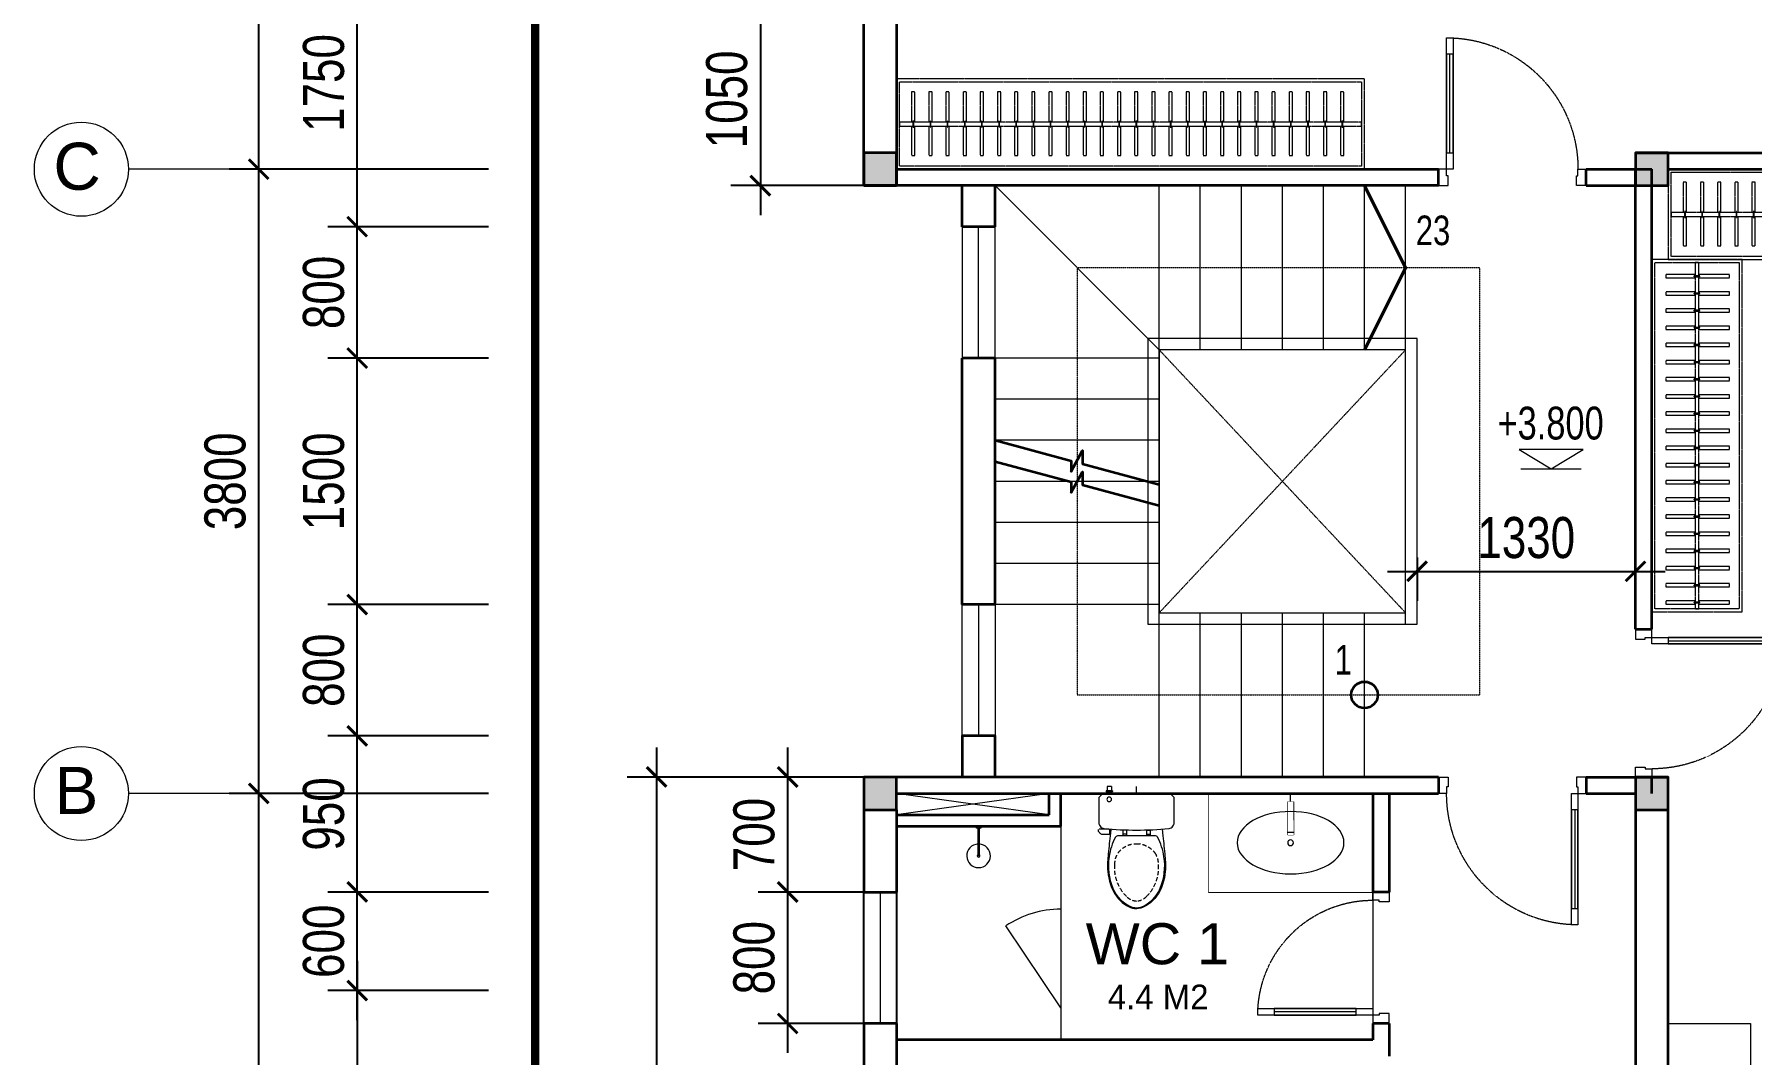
# Model space of a CAD drawing. Header units: millimetres. Extents: x 33748 to 451939, y -263262 to 62681.
# Drawn here: x 203472 to 213930, y -17035 to -10824 of the extents above; entities that cross this region are included whole.
import ezdxf
from ezdxf.enums import TextEntityAlignment as Align

# ---------------------------------------------------------------- set-up
doc = ezdxf.new("R2010")
doc.units = ezdxf.units.MM
doc.header["$PDMODE"] = 98
for name, pattern in [('CENTER', [50.8, 31.75, -6.35, 6.35, -6.35]), ('DASHED', [0.75, 0.5, -0.25]), ('HIDDEN', [0.375, 0.25, -0.125]), ('HIDDEN2', [0.1875, 0.125, -0.0625]), ('X-5M-G-MB PHONGNGU$0$HIDDEN2', [0.1875, 0.125, -0.0625]), ('xref-thap C (mb tang 32-2)$0$HIDDEN', [0.375, 0.25, -0.125]), ('Xref-VCMT-BT3 - tuong bao$0$HIDDEN', [0.375, 0.25, -0.125])]:
    doc.linetypes.add(name, pattern=pattern)
doc.layers.get('Defpoints').update_dxf_attribs({"color": 202, "lineweight": 13})
for name, color, linetype, lineweight in [('-CENTER', 143, 'CENTER', 13), ('-CONCRETE', 1, 'Continuous', 35), ('-DOOR', 137, 'Continuous', 9), ('-FURNITURE', 46, 'Continuous', 9), ('-HIDE', 3, 'HIDDEN', 13), ('-KH', 143, 'Continuous', 13), ('-LINE1', 7, 'Continuous', 18), ('-RANH GIOI KHU DAT', 12, 'CENTER', 18), ('-TEXT', 7, 'Continuous', 15), ('-WALL', 4, 'Continuous', 35), ('Bighome_khuat', 251, 'DASHED', 5)]:
    doc.layers.add(name, color=color, linetype=linetype, lineweight=lineweight)
for name, color, linetype in [('-HATCH CONCRETE', 54, 'Continuous'), ('12. NET DIM', 9, 'Continuous'), ('TEXT25', 2, 'Continuous')]:
    doc.layers.add(name, color=color, linetype=linetype)
doc.styles.add('1', font='arial.ttf')
doc.styles.add('AVANH', font='', dxfattribs={"width": 0.8})
doc.styles.get("Standard").update_dxf_attribs({"font": 'arial.ttf'})
doc.styles.add('T1', font='', dxfattribs={"height": 200})
doc.styles.get('AVANH').set_extended_font_data('.VnAvantH')
doc.styles.get('T1').set_extended_font_data('VNgeometric Light')
doc.dimstyles.new('C_100A3', dxfattribs={"dimscale": 100, "dimtxt": 2.5, "dimasz": 1.2, "dimexe": 1.8, "dimexo": 0, "dimgap": 0.75, "dimtad": 1, "dimdec": 0, "dimzin": 0, "dimdsep": 46, "dimtxsty": 'AVANH', "dimblk": 'ARCHTICK', "dimcen": 0, "dimdle": 1.8, "dimclrd": 256, "dimclre": 256, "dimclrt": 7, "dimadec": 0, "dimazin": 0, "dimtfac": 0.0001, "dimtdec": 0, "dimtix": 1, "dimtmove": 2, "dimatfit": 3, "dimldrblk": 'ARCHTICK', "dimfxl": 1.8, "dimtolj": 1, "dimtzin": 0, "dimarcsym": 0})

# ---------------------------------------------------------------- blocks, each defined once
blk = doc.blocks.new('*U53')
at = {"color": 251}
blk.add_line((-70, 100), (-70, 700), dxfattribs=at)
for points in [[(-50, 0), (-50, 800), (-90, 800), (-90, 0)], [(-50, 100), (-90, 100), (-90, 700), (-50, 700)], [(-900, -100), (-840, -100), (-840, -40), (-850, -40), (-850, 0), (-900, 0)], [(0, -100), (-60, -100), (-60, -40), (-50, -40), (-50, 0), (0, 0)]]:
    blk.add_lwpolyline(points, close=True)
at = {"layer": 'Bighome_khuat', "linetype": 'Xref-VCMT-BT3 - tuong bao$0$HIDDEN'}
blk.add_arc((-50, 0), 800, 90, 180, dxfattribs=at)
blk = doc.blocks.new('DANH COT')
at = {"layer": '-KH'}
blk.add_line((0, 0), (368, 0), dxfattribs=at)
blk.add_lwpolyline([(379, 118), (-11, 118), (184, 0)], close=True, dxfattribs=at)
blk.add_solid([(184, 0), (184, 118), (379, 118), (184, 0)], dxfattribs=at)
at = {"layer": '-TEXT', "style": '1', "width": 0.75}
blk.add_attdef('CAODO', (-142, 178), '', height=180, dxfattribs=at)
blk = doc.blocks.new('Sink_Cicle')
blk.add_lwpolyline([(17, -50), (-17, -50), (-18, -252), (17, -252)], close=True)
blk.add_circle((0, -300), 17.5)
at = {"layer": 'Defpoints'}
blk.add_line((0, -100), (0, 0), dxfattribs=at)
blk.add_wipeout([(17, -50), (-17, -50), (-18, -252), (17, -252)])
at = {"layer": '-FURNITURE', "linetype": 'Continuous'}
blk.add_ellipse((0, -300), major_axis=(-325, 0), ratio=0.584615, dxfattribs=at)
blk.add_line((-18, -237), (17, -237))
blk = doc.blocks.new('*U33')
at = {"ltscale": 300}
blk.add_lwpolyline([(0, 0), (1000, 0), (1000, -600), (0, -600)], close=True, dxfattribs=at)
blk.add_wipeout([(0, 0), (1000, 0), (1000, -600), (0, -600)], dxfattribs=at)
blk.add_blockref('Sink_Cicle', (500, 0), dxfattribs=at)
blk = doc.blocks.new('A$C18091ED7')
for p, q in [((0, -42), (0, 0)), ((146, -27), (179, -27)), ((146, -27), (146, -30)), ((146, -30), (166, -30)), ((153, -37), (146, -30)), ((152, 0), (152, -27)), ((152, 0), (179, 0)), ((153, -37), (166, -37)), ((153, -40), (153, -37)), ((153, -40), (178, -40)), ((153, -40), (178, -40)), ((153, -40), (153, -42)), ((185, -30), (166, -30)), ((178, -37), (166, -37)), ((185, -30), (178, -37)), ((178, -37), (178, -40)), ((178, -40), (178, -42)), ((179, 0), (179, -27)), ((179, -27), (185, -27)), ((185, -27), (185, -30)), ((-83, -267), (-83, -300)), ((-83, -278), (-83, -288)), ((-61, -290), (-83, -290)), ((-63, -265), (-81, -265)), ((-61, -267), (-61, -300)), ((61, -267), (61, -300)), ((61, -290), (83, -290)), ((63, -265), (81, -265)), ((83, -267), (83, -300)), ((83, -278), (83, -288)), ((165, -262), (165, -290)), ((168, -260), (228, -260)), ((168, -292), (207, -292)), ((231, -274), (231, -262))]:
    blk.add_line(p, q)
for points in [[(230, -219, -0.137407), (225, -235), (222, -241, -0.236081), (198, -255, -0.051961), (-198, -255, -0.236081), (-222, -241), (-225, -235, -0.137407), (-230, -219), (-230, -72, -0.198912), (-226, -63), (-209, -46, -0.198912), (-200, -42), (0, -42), (200, -42, -0.198912), (209, -46), (226, -63, -0.198912), (230, -72)], [(144, -619, -0.212405), (26, -734, -0.027685), (-1, -739, -0.022279), (-26, -734, -0.212405), (-144, -619, -0.142796), (-167, -428, -0.093005), (-128, -309, -0.256439), (-111, -300), (0, -300), (111, -300, -0.256439), (128, -309, -0.093005), (167, -428, -0.142796)]]:
    blk.add_lwpolyline(points, format="xyb", close=True)
at = {"linetype": 'xref-thap C (mb tang 32-2)$0$HIDDEN', "ltscale": 100}
blk.add_lwpolyline([(61, -669, -0.199031), (0, -699, -0.199031), (-61, -669, -0.218924), (-132, -478, -0.153791), (-112, -404, -0.236701), (0, -348, -0.236701), (112, -404, -0.153791), (132, -478, -0.218924)], format="xyb", close=True, dxfattribs=at)
blk.add_circle((166, -78), 13.9)
for centre, radius, start, end in [((-81, -267), 1.98, 90, 180), ((-63, -267), 1.98, 0, 90), ((63, -267), 1.98, 90, 180), ((81, -267), 1.98, 0, 90), ((168, -262), 2.47, 90, 180), ((168, -290), 2.47, 180, 270), ((207, -277), 15.5, 270, 306.4659), ((168, -225), 80.1, 306.4659, 320.3123), ((228, -274), 2.47, 320.3123, 0)]:
    blk.add_arc(centre, radius, start, end)
for points in [[(-156, -259), (-157, -267), (-164, -328), (-169, -385), (-184, -528), (-136, -679), (-50, -735), (-20, -741), (0, -744)], [(156, -259), (157, -267), (164, -328), (169, -385), (184, -528), (136, -679), (50, -735), (20, -741), (0, -744)]]:
    blk.add_open_spline(points, degree=3, knots=[130.613938, 130.613938, 130.613938, 130.613938, 152.852109, 311.129351, 417.703951, 561.383393, 697.692632, 710.812262, 710.812262, 710.812262, 710.812262])
blk = doc.blocks.new('shower')
for points in [[(180919, -32316), (180912, -32316), (180912, -32147), (180919, -32147)], [(180929, -32327), (180902, -32327), (180902, -32316), (180929, -32316)]]:
    blk.add_lwpolyline(points, close=True)
for radius, start, end in [(72, 272.7907, 267.2093), (8.35, 294.8355, 245.1645)]:
    blk.add_arc((180916, -32147), radius, start, end)
blk = doc.blocks.new('*U52')
at = {"color": 251}
blk.add_line((-70, 100), (-70, 600), dxfattribs=at)
for points in [[(-50, 0), (-50, 700), (-90, 700), (-90, 0)], [(-50, 100), (-90, 100), (-90, 600), (-50, 600)], [(-800, -100), (-740, -100), (-740, -40), (-750, -40), (-750, 0), (-800, 0)], [(0, -100), (-60, -100), (-60, -40), (-50, -40), (-50, 0), (0, 0)]]:
    blk.add_lwpolyline(points, close=True)
at = {"layer": 'Bighome_khuat', "linetype": 'Xref-VCMT-BT3 - tuong bao$0$HIDDEN'}
blk.add_arc((-50, 0), 700, 90, 180, dxfattribs=at)
blk = doc.blocks.new('*U95')
at = {"linetype": 'X-5M-G-MB PHONGNGU$0$HIDDEN2'}
for points in [[(0, 600), (0, 0), (2619, 0), (2619, 600)], [(2599, 580), (2599, 20), (20, 20), (20, 580)], [(2599, 287), (2599, 313), (20, 313), (20, 287)], [(114, 319), (109, 319), (109, 280), (114, 280)], [(228, 319), (223, 319), (223, 280), (228, 280)], [(342, 319), (337, 319), (337, 280), (342, 280)], [(456, 319), (451, 319), (451, 280), (456, 280)], [(570, 319), (565, 319), (565, 280), (570, 280)], [(684, 319), (679, 319), (679, 280), (684, 280)], [(798, 319), (793, 319), (793, 280), (798, 280)], [(912, 319), (907, 319), (907, 280), (912, 280)], [(1026, 319), (1021, 319), (1021, 280), (1026, 280)], [(1140, 319), (1135, 319), (1135, 280), (1140, 280)], [(1254, 319), (1249, 319), (1249, 280), (1254, 280)], [(1368, 319), (1363, 319), (1363, 280), (1368, 280)], [(1482, 319), (1477, 319), (1477, 280), (1482, 280)], [(1596, 319), (1591, 319), (1591, 280), (1596, 280)], [(1710, 319), (1705, 319), (1705, 280), (1710, 280)], [(1824, 319), (1819, 319), (1819, 280), (1824, 280)], [(1938, 319), (1933, 319), (1933, 280), (1938, 280)], [(2052, 319), (2047, 319), (2047, 280), (2052, 280)], [(2166, 319), (2161, 319), (2161, 280), (2166, 280)], [(2280, 319), (2275, 319), (2275, 280), (2280, 280)], [(2394, 319), (2389, 319), (2389, 280), (2394, 280)], [(2508, 319), (2503, 319), (2503, 280), (2508, 280)]]:
    blk.add_lwpolyline(points, close=True, dxfattribs=at)
for points in [[(122, 313), (122, 515), (100, 515), (100, 313)], [(236, 313), (236, 515), (214, 515), (214, 313)], [(350, 313), (350, 515), (328, 515), (328, 313)], [(464, 313), (464, 515), (442, 515), (442, 313)], [(578, 313), (578, 515), (556, 515), (556, 313)], [(692, 313), (692, 515), (670, 515), (670, 313)], [(806, 313), (806, 515), (784, 515), (784, 313)], [(920, 313), (920, 515), (898, 515), (898, 313)], [(1034, 313), (1034, 515), (1012, 515), (1012, 313)], [(1148, 313), (1148, 515), (1126, 515), (1126, 313)], [(1262, 313), (1262, 515), (1240, 515), (1240, 313)], [(1376, 313), (1376, 515), (1354, 515), (1354, 313)], [(1490, 313), (1490, 515), (1468, 515), (1468, 313)], [(1604, 313), (1604, 515), (1582, 515), (1582, 313)], [(1718, 313), (1718, 515), (1696, 515), (1696, 313)], [(1832, 313), (1832, 515), (1810, 515), (1810, 313)], [(1946, 313), (1946, 515), (1924, 515), (1924, 313)], [(2060, 313), (2060, 515), (2038, 515), (2038, 313)], [(2174, 313), (2174, 515), (2152, 515), (2152, 313)], [(2288, 313), (2288, 515), (2266, 515), (2266, 313)], [(2402, 313), (2402, 515), (2380, 515), (2380, 313)], [(2516, 313), (2516, 515), (2494, 515), (2494, 313)], [(100, 287), (100, 92), (122, 92), (122, 287)], [(214, 287), (214, 92), (236, 92), (236, 287)], [(328, 287), (328, 92), (350, 92), (350, 287)], [(442, 287), (442, 92), (464, 92), (464, 287)], [(556, 287), (556, 92), (578, 92), (578, 287)], [(670, 287), (670, 92), (692, 92), (692, 287)], [(784, 287), (784, 92), (806, 92), (806, 287)], [(898, 287), (898, 92), (920, 92), (920, 287)], [(1012, 287), (1012, 92), (1034, 92), (1034, 287)], [(1126, 287), (1126, 92), (1148, 92), (1148, 287)], [(1240, 287), (1240, 92), (1262, 92), (1262, 287)], [(1354, 287), (1354, 92), (1376, 92), (1376, 287)], [(1468, 287), (1468, 92), (1490, 92), (1490, 287)], [(1582, 287), (1582, 92), (1604, 92), (1604, 287)], [(1696, 287), (1696, 92), (1718, 92), (1718, 287)], [(1810, 287), (1810, 92), (1832, 92), (1832, 287)], [(1924, 287), (1924, 92), (1946, 92), (1946, 287)], [(2038, 287), (2038, 92), (2060, 92), (2060, 287)], [(2152, 287), (2152, 92), (2174, 92), (2174, 287)], [(2266, 287), (2266, 92), (2288, 92), (2288, 287)], [(2380, 287), (2380, 92), (2402, 92), (2402, 287)], [(2494, 287), (2494, 92), (2516, 92), (2516, 287)]]:
    blk.add_lwpolyline(points, dxfattribs=at)
blk = doc.blocks.new('*U96')
at = {"linetype": 'X-5M-G-MB PHONGNGU$0$HIDDEN2'}
for points in [[(0, 600), (0, 0), (2339, 0), (2339, 600)], [(2319, 580), (2319, 20), (20, 20), (20, 580)], [(2319, 287), (2319, 313), (20, 313), (20, 287)], [(114, 319), (109, 319), (109, 280), (114, 280)], [(228, 319), (223, 319), (223, 280), (228, 280)], [(342, 319), (337, 319), (337, 280), (342, 280)], [(456, 319), (451, 319), (451, 280), (456, 280)], [(570, 319), (565, 319), (565, 280), (570, 280)], [(684, 319), (679, 319), (679, 280), (684, 280)], [(798, 319), (793, 319), (793, 280), (798, 280)], [(912, 319), (907, 319), (907, 280), (912, 280)], [(1026, 319), (1021, 319), (1021, 280), (1026, 280)], [(1140, 319), (1135, 319), (1135, 280), (1140, 280)], [(1254, 319), (1249, 319), (1249, 280), (1254, 280)], [(1368, 319), (1363, 319), (1363, 280), (1368, 280)], [(1482, 319), (1477, 319), (1477, 280), (1482, 280)], [(1596, 319), (1591, 319), (1591, 280), (1596, 280)], [(1710, 319), (1705, 319), (1705, 280), (1710, 280)], [(1824, 319), (1819, 319), (1819, 280), (1824, 280)], [(1938, 319), (1933, 319), (1933, 280), (1938, 280)], [(2052, 319), (2047, 319), (2047, 280), (2052, 280)], [(2166, 319), (2161, 319), (2161, 280), (2166, 280)], [(2280, 319), (2275, 319), (2275, 280), (2280, 280)]]:
    blk.add_lwpolyline(points, close=True, dxfattribs=at)
for points in [[(122, 313), (122, 515), (100, 515), (100, 313)], [(236, 313), (236, 515), (214, 515), (214, 313)], [(350, 313), (350, 515), (328, 515), (328, 313)], [(464, 313), (464, 515), (442, 515), (442, 313)], [(578, 313), (578, 515), (556, 515), (556, 313)], [(692, 313), (692, 515), (670, 515), (670, 313)], [(806, 313), (806, 515), (784, 515), (784, 313)], [(920, 313), (920, 515), (898, 515), (898, 313)], [(1034, 313), (1034, 515), (1012, 515), (1012, 313)], [(1148, 313), (1148, 515), (1126, 515), (1126, 313)], [(1262, 313), (1262, 515), (1240, 515), (1240, 313)], [(1376, 313), (1376, 515), (1354, 515), (1354, 313)], [(1490, 313), (1490, 515), (1468, 515), (1468, 313)], [(1604, 313), (1604, 515), (1582, 515), (1582, 313)], [(1718, 313), (1718, 515), (1696, 515), (1696, 313)], [(1832, 313), (1832, 515), (1810, 515), (1810, 313)], [(1946, 313), (1946, 515), (1924, 515), (1924, 313)], [(2060, 313), (2060, 515), (2038, 515), (2038, 313)], [(2174, 313), (2174, 515), (2152, 515), (2152, 313)], [(2288, 313), (2288, 515), (2266, 515), (2266, 313)], [(100, 287), (100, 92), (122, 92), (122, 287)], [(214, 287), (214, 92), (236, 92), (236, 287)], [(328, 287), (328, 92), (350, 92), (350, 287)], [(442, 287), (442, 92), (464, 92), (464, 287)], [(556, 287), (556, 92), (578, 92), (578, 287)], [(670, 287), (670, 92), (692, 92), (692, 287)], [(784, 287), (784, 92), (806, 92), (806, 287)], [(898, 287), (898, 92), (920, 92), (920, 287)], [(1012, 287), (1012, 92), (1034, 92), (1034, 287)], [(1126, 287), (1126, 92), (1148, 92), (1148, 287)], [(1240, 287), (1240, 92), (1262, 92), (1262, 287)], [(1354, 287), (1354, 92), (1376, 92), (1376, 287)], [(1468, 287), (1468, 92), (1490, 92), (1490, 287)], [(1582, 287), (1582, 92), (1604, 92), (1604, 287)], [(1696, 287), (1696, 92), (1718, 92), (1718, 287)], [(1810, 287), (1810, 92), (1832, 92), (1832, 287)], [(1924, 287), (1924, 92), (1946, 92), (1946, 287)], [(2038, 287), (2038, 92), (2060, 92), (2060, 287)], [(2152, 287), (2152, 92), (2174, 92), (2174, 287)], [(2266, 287), (2266, 92), (2288, 92), (2288, 287)]]:
    blk.add_lwpolyline(points, dxfattribs=at)
blk = doc.blocks.new('_ARCHTICK')
at = {"const_width": 0.15}
blk.add_lwpolyline([(-0.5, -0.5), (0.5, 0.5)], dxfattribs=at)
blk = doc.blocks.new('*D98')
at = {"layer": '12. NET DIM', "lineweight": -2, "transparency": 16777216}
for p, q in [((211892, -14008), (211892, -14273)), ((213222, -14008), (213222, -14273)), ((211712, -14093), (213402, -14093))]:
    blk.add_line(p, q, dxfattribs=at)
at = {"layer": 'Defpoints', "color": 0, "transparency": 16777216}
for p in [(211892, -14008), (213222, -14008), (213222, -14093)]:
    blk.add_point(p, dxfattribs=at)
at = {"layer": '12. NET DIM', "lineweight": -2, "transparency": 16777216, "xscale": 120, "yscale": 120, "zscale": 120, "rotation": 180}
blk.add_blockref('_ARCHTICK', (211892, -14093), dxfattribs=at)
at = {"layer": '12. NET DIM', "lineweight": -2, "transparency": 16777216, "xscale": 120, "yscale": 120, "zscale": 120}
blk.add_blockref('_ARCHTICK', (213222, -14093), dxfattribs=at)
at = {"layer": '12. NET DIM', "color": 7, "transparency": 16777216, "insert": (212557, -13889), "char_height": 250, "attachment_point": 5, "style": 'AVANH'}
blk.add_mtext('\\A1;1330', dxfattribs=at)
blk = doc.blocks.new('A$C5C575821')
at = {"layer": '-CONCRETE'}
h = blk.add_hatch(color=256, dxfattribs=at)
h.dxf.hatch_style = 1
h.paths.add_polyline_path([(0, 200), (0, 0), (200, 0), (200, 200)])
blk.add_lwpolyline([(0, 0), (200, 0), (200, 200), (0, 200)], close=True, dxfattribs=at)
blk = doc.blocks.new('*D126')
at = {"layer": '12. NET DIM', "lineweight": -2, "transparency": 16777216}
for p, q in [((204838, -21425), (204838, -15265)), ((206238, -15445), (204658, -15445)), ((206238, -21245), (204658, -21245))]:
    blk.add_line(p, q, dxfattribs=at)
at = {"layer": 'Defpoints', "color": 0, "transparency": 16777216}
for p in [(204838, -15445), (206238, -15445), (206238, -21245)]:
    blk.add_point(p, dxfattribs=at)
at = {"layer": '12. NET DIM', "lineweight": -2, "transparency": 16777216, "xscale": 120, "yscale": 120, "zscale": 120}
for p, rotation in [((204838, -15445), 90), ((204838, -21245), 270)]:
    blk.add_blockref('_ARCHTICK', p, dxfattribs=dict(at, rotation=rotation))
at = {"layer": '12. NET DIM', "color": 7, "transparency": 16777216, "insert": (204634, -18345), "char_height": 250, "attachment_point": 5, "rotation": 90, "style": 'AVANH'}
blk.add_mtext('\\A1;5800', dxfattribs=at)
blk = doc.blocks.new('*D127')
at = {"layer": '12. NET DIM', "lineweight": -2, "transparency": 16777216}
for p, q in [((204838, -15625), (204838, -11465)), ((206238, -11645), (204658, -11645)), ((206238, -15445), (204658, -15445))]:
    blk.add_line(p, q, dxfattribs=at)
at = {"layer": 'Defpoints', "color": 0, "transparency": 16777216}
for p in [(204838, -11645), (206238, -11645), (206238, -15445)]:
    blk.add_point(p, dxfattribs=at)
at = {"layer": '12. NET DIM', "lineweight": -2, "transparency": 16777216, "xscale": 120, "yscale": 120, "zscale": 120}
for p, rotation in [((204838, -11645), 90), ((204838, -15445), 270)]:
    blk.add_blockref('_ARCHTICK', p, dxfattribs=dict(at, rotation=rotation))
at = {"layer": '12. NET DIM', "color": 7, "transparency": 16777216, "insert": (204634, -13545), "char_height": 250, "attachment_point": 5, "rotation": 90, "style": 'AVANH'}
blk.add_mtext('\\A1;3800', dxfattribs=at)
blk = doc.blocks.new('*D128')
at = {"layer": '12. NET DIM', "lineweight": -2, "transparency": 16777216}
for p, q in [((204838, -11825), (204838, -7765)), ((206238, -7945), (204658, -7945)), ((206238, -11645), (204658, -11645))]:
    blk.add_line(p, q, dxfattribs=at)
at = {"layer": 'Defpoints', "color": 0, "transparency": 16777216}
for p in [(204838, -7945), (206238, -7945), (206238, -11645)]:
    blk.add_point(p, dxfattribs=at)
at = {"layer": '12. NET DIM', "lineweight": -2, "transparency": 16777216, "xscale": 120, "yscale": 120, "zscale": 120}
for p, rotation in [((204838, -7945), 90), ((204838, -11645), 270)]:
    blk.add_blockref('_ARCHTICK', p, dxfattribs=dict(at, rotation=rotation))
at = {"layer": '12. NET DIM', "color": 7, "transparency": 16777216, "insert": (204634, -9795), "char_height": 250, "attachment_point": 5, "rotation": 90, "style": 'AVANH'}
blk.add_mtext('\\A1;3700', dxfattribs=at)
blk = doc.blocks.new('*D215')
at = {"layer": '12. NET DIM', "lineweight": -2, "transparency": 16777216}
for p, q in [((205438, -16825), (205438, -15865)), ((206238, -16045), (205258, -16045)), ((206238, -16645), (205258, -16645))]:
    blk.add_line(p, q, dxfattribs=at)
at = {"layer": 'Defpoints', "color": 0, "transparency": 16777216}
for p in [(205438, -16045), (206238, -16045), (206238, -16645)]:
    blk.add_point(p, dxfattribs=at)
at = {"layer": '12. NET DIM', "lineweight": -2, "transparency": 16777216, "xscale": 120, "yscale": 120, "zscale": 120}
for p, rotation in [((205438, -16045), 90), ((205438, -16645), 270)]:
    blk.add_blockref('_ARCHTICK', p, dxfattribs=dict(at, rotation=rotation))
at = {"layer": '12. NET DIM', "color": 7, "transparency": 16777216, "insert": (205234, -16345), "char_height": 250, "attachment_point": 5, "rotation": 90, "style": 'AVANH'}
blk.add_mtext('\\A1;600', dxfattribs=at)
blk = doc.blocks.new('*D216')
at = {"layer": '12. NET DIM', "lineweight": -2, "transparency": 16777216}
for p, q in [((205438, -15275), (205438, -14115)), ((206238, -14295), (205258, -14295)), ((206238, -15095), (205258, -15095))]:
    blk.add_line(p, q, dxfattribs=at)
at = {"layer": 'Defpoints', "color": 0, "transparency": 16777216}
for p in [(205438, -14295), (206238, -14295), (206238, -15095)]:
    blk.add_point(p, dxfattribs=at)
at = {"layer": '12. NET DIM', "lineweight": -2, "transparency": 16777216, "xscale": 120, "yscale": 120, "zscale": 120}
for p, rotation in [((205438, -14295), 90), ((205438, -15095), 270)]:
    blk.add_blockref('_ARCHTICK', p, dxfattribs=dict(at, rotation=rotation))
at = {"layer": '12. NET DIM', "color": 7, "transparency": 16777216, "insert": (205234, -14695), "char_height": 250, "attachment_point": 5, "rotation": 90, "style": 'AVANH'}
blk.add_mtext('\\A1;800', dxfattribs=at)
blk = doc.blocks.new('*D217')
at = {"layer": '12. NET DIM', "lineweight": -2, "transparency": 16777216}
for p, q in [((205438, -14475), (205438, -12615)), ((206238, -12795), (205258, -12795)), ((206238, -14295), (205258, -14295))]:
    blk.add_line(p, q, dxfattribs=at)
at = {"layer": 'Defpoints', "color": 0, "transparency": 16777216}
for p in [(205438, -12795), (206238, -12795), (206238, -14295)]:
    blk.add_point(p, dxfattribs=at)
at = {"layer": '12. NET DIM', "lineweight": -2, "transparency": 16777216, "xscale": 120, "yscale": 120, "zscale": 120}
for p, rotation in [((205438, -12795), 90), ((205438, -14295), 270)]:
    blk.add_blockref('_ARCHTICK', p, dxfattribs=dict(at, rotation=rotation))
at = {"layer": '12. NET DIM', "color": 7, "transparency": 16777216, "insert": (205234, -13545), "char_height": 250, "attachment_point": 5, "rotation": 90, "style": 'AVANH'}
blk.add_mtext('\\A1;1500', dxfattribs=at)
blk = doc.blocks.new('*D218')
at = {"layer": '12. NET DIM', "lineweight": -2, "transparency": 16777216}
for p, q in [((205438, -12975), (205438, -11815)), ((206238, -11995), (205258, -11995)), ((206238, -12795), (205258, -12795))]:
    blk.add_line(p, q, dxfattribs=at)
at = {"layer": 'Defpoints', "color": 0, "transparency": 16777216}
for p in [(205438, -11995), (206238, -11995), (206238, -12795)]:
    blk.add_point(p, dxfattribs=at)
at = {"layer": '12. NET DIM', "lineweight": -2, "transparency": 16777216, "xscale": 120, "yscale": 120, "zscale": 120}
for p, rotation in [((205438, -11995), 90), ((205438, -12795), 270)]:
    blk.add_blockref('_ARCHTICK', p, dxfattribs=dict(at, rotation=rotation))
at = {"layer": '12. NET DIM', "color": 7, "transparency": 16777216, "insert": (205234, -12395), "char_height": 250, "attachment_point": 5, "rotation": 90, "style": 'AVANH'}
blk.add_mtext('\\A1;800', dxfattribs=at)
blk = doc.blocks.new('*D219')
at = {"layer": '12. NET DIM', "lineweight": -2, "transparency": 16777216}
for p, q in [((205438, -12175), (205438, -10065)), ((206238, -10245), (205258, -10245)), ((206238, -11995), (205258, -11995))]:
    blk.add_line(p, q, dxfattribs=at)
at = {"layer": 'Defpoints', "color": 0, "transparency": 16777216}
for p in [(205438, -10245), (206238, -10245), (206238, -11995)]:
    blk.add_point(p, dxfattribs=at)
at = {"layer": '12. NET DIM', "lineweight": -2, "transparency": 16777216, "xscale": 120, "yscale": 120, "zscale": 120}
for p, rotation in [((205438, -10245), 90), ((205438, -11995), 270)]:
    blk.add_blockref('_ARCHTICK', p, dxfattribs=dict(at, rotation=rotation))
at = {"layer": '12. NET DIM', "color": 7, "transparency": 16777216, "insert": (205234, -11120), "char_height": 250, "attachment_point": 5, "rotation": 90, "style": 'AVANH'}
blk.add_mtext('\\A1;1750', dxfattribs=at)
blk = doc.blocks.new('*D220')
at = {"layer": '12. NET DIM', "lineweight": -2, "transparency": 16777216}
for p, q in [((205438, -16225), (205438, -14915)), ((206238, -15095), (205258, -15095)), ((206238, -16045), (205258, -16045))]:
    blk.add_line(p, q, dxfattribs=at)
at = {"layer": 'Defpoints', "color": 0, "transparency": 16777216}
for p in [(205438, -15095), (206238, -15095), (206238, -16045)]:
    blk.add_point(p, dxfattribs=at)
at = {"layer": '12. NET DIM', "lineweight": -2, "transparency": 16777216, "xscale": 120, "yscale": 120, "zscale": 120}
for p, rotation in [((205438, -15095), 90), ((205438, -16045), 270)]:
    blk.add_blockref('_ARCHTICK', p, dxfattribs=dict(at, rotation=rotation))
at = {"layer": '12. NET DIM', "color": 7, "transparency": 16777216, "insert": (205234, -15570), "char_height": 250, "attachment_point": 5, "rotation": 90, "style": 'AVANH'}
blk.add_mtext('\\A1;950', dxfattribs=at)
blk = doc.blocks.new('*D475')
at = {"layer": '12. NET DIM', "lineweight": -2, "transparency": 16777216}
for p, q in [((205438, -16465), (205438, -21525)), ((206238, -16645), (205258, -16645)), ((206238, -21345), (205258, -21345))]:
    blk.add_line(p, q, dxfattribs=at)
at = {"layer": 'Defpoints', "color": 0, "transparency": 16777216}
for p in [(206238, -16645), (205438, -21345), (206238, -21345)]:
    blk.add_point(p, dxfattribs=at)
at = {"layer": '12. NET DIM', "lineweight": -2, "transparency": 16777216, "xscale": 120, "yscale": 120, "zscale": 120}
for p, rotation in [((205438, -16645), 90), ((205438, -21345), 270)]:
    blk.add_blockref('_ARCHTICK', p, dxfattribs=dict(at, rotation=rotation))
at = {"layer": '12. NET DIM', "color": 7, "transparency": 16777216, "insert": (205234, -18995), "char_height": 250, "attachment_point": 5, "rotation": 90, "style": 'AVANH'}
blk.add_mtext('\\A1;4700', dxfattribs=at)
blk = doc.blocks.new('*U254')
at = {"linetype": 'X-5M-G-MB PHONGNGU$0$HIDDEN2'}
for points in [[(0, 600), (0, 0), (3109, 0), (3109, 600)], [(3089, 580), (3089, 20), (20, 20), (20, 580)], [(3089, 287), (3089, 313), (20, 313), (20, 287)], [(114, 319), (109, 319), (109, 280), (114, 280)], [(228, 319), (223, 319), (223, 280), (228, 280)], [(342, 319), (337, 319), (337, 280), (342, 280)], [(456, 319), (451, 319), (451, 280), (456, 280)], [(570, 319), (565, 319), (565, 280), (570, 280)], [(684, 319), (679, 319), (679, 280), (684, 280)], [(798, 319), (793, 319), (793, 280), (798, 280)], [(912, 319), (907, 319), (907, 280), (912, 280)], [(1026, 319), (1021, 319), (1021, 280), (1026, 280)], [(1140, 319), (1135, 319), (1135, 280), (1140, 280)], [(1254, 319), (1249, 319), (1249, 280), (1254, 280)], [(1368, 319), (1363, 319), (1363, 280), (1368, 280)], [(1482, 319), (1477, 319), (1477, 280), (1482, 280)], [(1596, 319), (1591, 319), (1591, 280), (1596, 280)], [(1710, 319), (1705, 319), (1705, 280), (1710, 280)], [(1824, 319), (1819, 319), (1819, 280), (1824, 280)], [(1938, 319), (1933, 319), (1933, 280), (1938, 280)], [(2052, 319), (2047, 319), (2047, 280), (2052, 280)], [(2166, 319), (2161, 319), (2161, 280), (2166, 280)], [(2280, 319), (2275, 319), (2275, 280), (2280, 280)], [(2394, 319), (2389, 319), (2389, 280), (2394, 280)], [(2508, 319), (2503, 319), (2503, 280), (2508, 280)], [(2622, 319), (2617, 319), (2617, 280), (2622, 280)], [(2736, 319), (2731, 319), (2731, 280), (2736, 280)], [(2850, 319), (2845, 319), (2845, 280), (2850, 280)], [(2964, 319), (2959, 319), (2959, 280), (2964, 280)]]:
    blk.add_lwpolyline(points, close=True, dxfattribs=at)
for points in [[(122, 313), (122, 515), (100, 515), (100, 313)], [(236, 313), (236, 515), (214, 515), (214, 313)], [(350, 313), (350, 515), (328, 515), (328, 313)], [(464, 313), (464, 515), (442, 515), (442, 313)], [(578, 313), (578, 515), (556, 515), (556, 313)], [(692, 313), (692, 515), (670, 515), (670, 313)], [(806, 313), (806, 515), (784, 515), (784, 313)], [(920, 313), (920, 515), (898, 515), (898, 313)], [(1034, 313), (1034, 515), (1012, 515), (1012, 313)], [(1148, 313), (1148, 515), (1126, 515), (1126, 313)], [(1262, 313), (1262, 515), (1240, 515), (1240, 313)], [(1376, 313), (1376, 515), (1354, 515), (1354, 313)], [(1490, 313), (1490, 515), (1468, 515), (1468, 313)], [(1604, 313), (1604, 515), (1582, 515), (1582, 313)], [(1718, 313), (1718, 515), (1696, 515), (1696, 313)], [(1832, 313), (1832, 515), (1810, 515), (1810, 313)], [(1946, 313), (1946, 515), (1924, 515), (1924, 313)], [(2060, 313), (2060, 515), (2038, 515), (2038, 313)], [(2174, 313), (2174, 515), (2152, 515), (2152, 313)], [(2288, 313), (2288, 515), (2266, 515), (2266, 313)], [(2402, 313), (2402, 515), (2380, 515), (2380, 313)], [(2516, 313), (2516, 515), (2494, 515), (2494, 313)], [(2630, 313), (2630, 515), (2608, 515), (2608, 313)], [(2744, 313), (2744, 515), (2722, 515), (2722, 313)], [(2858, 313), (2858, 515), (2836, 515), (2836, 313)], [(2972, 313), (2972, 515), (2950, 515), (2950, 313)], [(100, 287), (100, 92), (122, 92), (122, 287)], [(214, 287), (214, 92), (236, 92), (236, 287)], [(328, 287), (328, 92), (350, 92), (350, 287)], [(442, 287), (442, 92), (464, 92), (464, 287)], [(556, 287), (556, 92), (578, 92), (578, 287)], [(670, 287), (670, 92), (692, 92), (692, 287)], [(784, 287), (784, 92), (806, 92), (806, 287)], [(898, 287), (898, 92), (920, 92), (920, 287)], [(1012, 287), (1012, 92), (1034, 92), (1034, 287)], [(1126, 287), (1126, 92), (1148, 92), (1148, 287)], [(1240, 287), (1240, 92), (1262, 92), (1262, 287)], [(1354, 287), (1354, 92), (1376, 92), (1376, 287)], [(1468, 287), (1468, 92), (1490, 92), (1490, 287)], [(1582, 287), (1582, 92), (1604, 92), (1604, 287)], [(1696, 287), (1696, 92), (1718, 92), (1718, 287)], [(1810, 287), (1810, 92), (1832, 92), (1832, 287)], [(1924, 287), (1924, 92), (1946, 92), (1946, 287)], [(2038, 287), (2038, 92), (2060, 92), (2060, 287)], [(2152, 287), (2152, 92), (2174, 92), (2174, 287)], [(2266, 287), (2266, 92), (2288, 92), (2288, 287)], [(2380, 287), (2380, 92), (2402, 92), (2402, 287)], [(2494, 287), (2494, 92), (2516, 92), (2516, 287)], [(2608, 287), (2608, 92), (2630, 92), (2630, 287)], [(2722, 287), (2722, 92), (2744, 92), (2744, 287)], [(2836, 287), (2836, 92), (2858, 92), (2858, 287)], [(2950, 287), (2950, 92), (2972, 92), (2972, 287)]]:
    blk.add_lwpolyline(points, dxfattribs=at)
blk = doc.blocks.new('*D840')
at = {"layer": '-HATCH CONCRETE', "lineweight": -2, "transparency": 16777216}
for p, q in [((207893, -10515), (207893, -11925)), ((208522, -10695), (207713, -10695)), ((208522, -11745), (207713, -11745))]:
    blk.add_line(p, q, dxfattribs=at)
at = {"layer": 'Defpoints', "color": 0, "transparency": 16777216}
for p in [(208522, -10695), (207893, -11745), (208522, -11745)]:
    blk.add_point(p, dxfattribs=at)
at = {"layer": '-HATCH CONCRETE', "lineweight": -2, "transparency": 16777216, "xscale": 120, "yscale": 120, "zscale": 120}
for p, rotation in [((207893, -10695), 90), ((207893, -11745), 270)]:
    blk.add_blockref('_ARCHTICK', p, dxfattribs=dict(at, rotation=rotation))
at = {"layer": '-HATCH CONCRETE', "color": 7, "transparency": 16777216, "insert": (207689, -11220), "char_height": 250, "attachment_point": 5, "rotation": 90, "style": 'AVANH'}
blk.add_mtext('\\A1;1050', dxfattribs=at)
blk = doc.blocks.new('ARCHTICK')
at = {"color": 0, "linetype": 'ByBlock', "const_width": 0.15}
blk.add_lwpolyline([(-0.5, -0.5), (0.5, 0.5)], dxfattribs=at)
blk = doc.blocks.new('*D846')
at = {"layer": '-HATCH CONCRETE', "lineweight": -2, "transparency": 16777216}
for p, q in [((208059, -15865), (208059, -17025)), ((208522, -16045), (207879, -16045)), ((208522, -16845), (207879, -16845))]:
    blk.add_line(p, q, dxfattribs=at)
at = {"layer": 'Defpoints', "color": 0, "transparency": 16777216}
for p in [(208522, -16045), (208059, -16845), (208522, -16845)]:
    blk.add_point(p, dxfattribs=at)
at = {"layer": '-HATCH CONCRETE', "lineweight": -2, "transparency": 16777216, "xscale": 120, "yscale": 120, "zscale": 120}
for p, rotation in [((208059, -16045), 90), ((208059, -16845), 270)]:
    blk.add_blockref('_ARCHTICK', p, dxfattribs=dict(at, rotation=rotation))
at = {"layer": '-HATCH CONCRETE', "color": 7, "transparency": 16777216, "insert": (207855, -16445), "char_height": 250, "attachment_point": 5, "rotation": 90, "style": 'AVANH'}
blk.add_mtext('\\A1;800', dxfattribs=at)
blk = doc.blocks.new('*D847')
at = {"layer": '-HATCH CONCRETE', "lineweight": -2, "transparency": 16777216}
for p, q in [((208059, -15165), (208059, -16225)), ((208522, -15345), (207879, -15345)), ((208522, -16045), (207879, -16045))]:
    blk.add_line(p, q, dxfattribs=at)
at = {"layer": 'Defpoints', "color": 0, "transparency": 16777216}
for p in [(208522, -15345), (208059, -16045), (208522, -16045)]:
    blk.add_point(p, dxfattribs=at)
at = {"layer": '-HATCH CONCRETE', "lineweight": -2, "transparency": 16777216, "xscale": 120, "yscale": 120, "zscale": 120}
for p, rotation in [((208059, -15345), 90), ((208059, -16045), 270)]:
    blk.add_blockref('_ARCHTICK', p, dxfattribs=dict(at, rotation=rotation))
at = {"layer": '-HATCH CONCRETE', "color": 7, "transparency": 16777216, "insert": (207855, -15695), "char_height": 250, "attachment_point": 5, "rotation": 90, "style": 'AVANH'}
blk.add_mtext('\\A1;700', dxfattribs=at)
blk = doc.blocks.new('*D848')
at = {"layer": '-HATCH CONCRETE', "lineweight": -2, "transparency": 16777216}
for p, q in [((207261, -15165), (207261, -21525)), ((208522, -15345), (207081, -15345)), ((208522, -21345), (207081, -21345))]:
    blk.add_line(p, q, dxfattribs=at)
at = {"layer": 'Defpoints', "color": 0, "transparency": 16777216}
for p in [(208522, -15345), (207261, -21345), (208522, -21345)]:
    blk.add_point(p, dxfattribs=at)
at = {"layer": '-HATCH CONCRETE', "lineweight": -2, "transparency": 16777216, "xscale": 120, "yscale": 120, "zscale": 120}
for p, rotation in [((207261, -15345), 90), ((207261, -21345), 270)]:
    blk.add_blockref('_ARCHTICK', p, dxfattribs=dict(at, rotation=rotation))
at = {"layer": '-HATCH CONCRETE', "color": 7, "transparency": 16777216, "insert": (207057, -18345), "char_height": 250, "attachment_point": 5, "rotation": 90, "style": 'AVANH'}
blk.add_mtext('\\A1;6000', dxfattribs=at)

msp = doc.modelspace()

# ---------------------------------------------------------------- linework, layer by layer
at = {"layer": '-CENTER', "ltscale": 0.1}
for p, q in [((205840, -11645.1), (204044.2, -11645.1)), ((205840, -15445.1), (204044.2, -15445.1))]:
    msp.add_line(p, q, dxfattribs=at)
at = {"layer": '-DOOR'}
for points in [[(209322, -11995.1), (209122, -11995.1), (209122, -12795.1), (209322, -12795.1)], [(209322, -15095.1), (209122, -15095.1), (209122, -14295.1), (209322, -14295.1)], [(208722, -16845.1), (208522, -16845.1), (208522, -16045.1), (208722, -16045.1)]]:
    msp.add_lwpolyline(points, close=True, dxfattribs=at)
for points in [[(209222, -12795.1), (209222, -11995.1)], [(209222, -14295.1), (209222, -15095.1)], [(208622, -16045.1), (208622, -16845.1)]]:
    msp.add_lwpolyline(points, dxfattribs=at)
at = {"layer": '-FURNITURE'}
msp.add_line((209722, -15645.1), (209722, -16945.1), dxfattribs=at)
for points in [[(209652, -15575.1), (208722, -15445.1)], [(209652, -15445.1), (208722, -15575.1)], [(209722, -16749.9), (209387.7, -16251.7)]]:
    msp.add_lwpolyline(points, dxfattribs=at)
msp.add_lwpolyline([(213921.7, -19515.3), (213421.7, -19515.3), (213421.7, -16845.1), (213921.7, -16845.1)], close=True, dxfattribs=at)
msp.add_arc((209722, -16749.9), 600, 90, 123.86348, dxfattribs=at)
at = {"layer": '-HATCH CONCRETE'}
msp.add_lwpolyline([(208522, -16045.1), (208722, -16045.1), (208722, -16845.1), (208522, -16845.1)], close=True, dxfattribs=at)
at = {"layer": '-HIDE', "ltscale": 10}
for points in [[(211822, -12745.1), (210322, -14345.1)], [(210322, -12745.1), (211822, -14345.1)]]:
    msp.add_lwpolyline(points, dxfattribs=at)
at = {"layer": '-KH', "linetype": 'HIDDEN2', "ltscale": 5}
msp.add_lwpolyline([(212273.9, -14845.1), (212273.9, -12245.1), (209822, -12245.1), (209822, -14845.1)], close=True, dxfattribs=at)
at = {"layer": '-KH'}
for centre in [(203757.9, -11645.1), (203757.9, -15445.1)]:
    msp.add_circle(centre, 286.3, dxfattribs=at)
at = {"layer": '-LINE1'}
for p, q in [((210322, -15345.1), (210322, -11745.1)), ((210572, -12745.1), (210572, -11745.1)), ((210822, -12745.1), (210822, -11745.1)), ((211072, -12745.1), (211072, -11745.1)), ((211322, -12745.1), (211322, -11745.1)), ((211572, -12745.1), (211572, -11745.1)), ((211822, -14415.1), (211822, -11745.1)), ((210572, -15345.1), (210572, -14345.1)), ((210822, -15345.1), (210822, -14345.1)), ((211072, -15345.1), (211072, -14345.1)), ((211322, -15345.1), (211322, -14345.1)), ((211572, -15345.1), (211572, -14345.1))]:
    msp.add_line(p, q, dxfattribs=at)
for points in [[(210322, -12745.1), (209322, -11745.1)], [(210322, -12795.1), (209322, -12795.1)], [(210322, -13045.1), (209322, -13045.1)], [(210322, -13295.1), (209322, -13295.1)], [(210322, -13545.1), (209322, -13545.1)], [(210322, -13795.1), (209322, -13795.1)], [(210322, -14045.1), (209322, -14045.1)], [(210322, -14295.1), (209322, -14295.1)]]:
    msp.add_lwpolyline(points, dxfattribs=at)
at = {"layer": '-LINE1', "const_width": 20}
msp.add_lwpolyline([(211572, -11745.1), (211822, -12245.1), (211572, -12745.1)], dxfattribs=at)
at = {"layer": '-LINE1'}
for points in [[(211892, -12675.1), (210252, -12675.1), (210252, -14415.1), (211892, -14415.1)], [(211822, -12745.1), (210322, -12745.1), (210322, -14345.1), (211822, -14345.1)]]:
    msp.add_lwpolyline(points, close=True, dxfattribs=at)
at = {"layer": '-WALL'}
for p, q in [((208522, -11745.1), (208522, -7844.8)), ((208722, -9744.8), (208722, -11745.1)), ((213221.7, -11545.1), (218522, -11545.1)), ((208722, -11645.1), (212022, -11645.1)), ((211922, -11645.1), (212022, -11645.1)), ((212022, -11745.1), (212022, -11645.1)), ((212922, -11645.1), (213321.7, -11645.1)), ((212922, -11745.1), (212922, -11645.1)), ((213221.7, -14445.1), (213221.7, -11645.1)), ((213321.7, -14445.1), (213321.7, -11645.1)), ((213421.7, -11645.1), (218522, -11645.1)), ((212022, -11745.1), (208522, -11745.1)), ((209122, -11995.1), (209122, -11745.1)), ((209322, -11995.1), (209322, -11745.1)), ((212922, -11745.1), (213321.7, -11745.1)), ((209122, -14295.1), (209122, -12795.1)), ((209322, -14295.1), (209322, -12795.1)), ((213221.7, -14445.1), (213321.7, -14445.1)), ((212022, -15345.1), (208522, -15345.1)), ((208522, -15345.1), (208522, -16045.1)), ((212022, -15345.1), (212022, -15445.1)), ((212922, -15345.1), (212922, -15445.1)), ((212922, -15345.1), (213321.7, -15345.1)), ((213321.7, -15445.1), (213321.7, -15345.1)), ((213321.7, -15345.1), (213421.7, -15345.1)), ((213421.7, -21345.1), (213421.7, -15345.1)), ((209652, -15575.1), (209652, -15445.1)), ((209722, -15645.1), (209722, -15445.1)), ((211722, -15445.1), (211722, -16045.1)), ((212922, -15445.1), (213221.7, -15445.1)), ((208722, -15575.1), (209652, -15575.1)), ((213221.7, -15545.1), (213221.7, -21145.1)), ((208722, -15645.1), (209722, -15645.1)), ((208522, -16045.1), (208722, -16045.1)), ((208722, -16845.1), (208722, -21145.1)), ((211722, -16845.1), (211622, -16845.1)), ((211622, -16845.1), (211622, -16945.1)), ((211722, -16845.1), (211722, -17045.1)), ((211622, -16945.1), (208722, -16945.1))]:
    msp.add_line(p, q, dxfattribs=at)
for points in [[(209322, -11995.1), (209122, -11995.1)], [(209322, -12795.1), (209122, -12795.1)], [(209322, -13295.1), (209785.5, -13419.7), (209785.5, -13485.6), (209853.8, -13358.3), (209853.8, -13438), (210322, -13563.9)], [(209322, -13423.4), (209785.5, -13548), (209785.5, -13614), (209853.8, -13486.7), (209853.8, -13566.4), (210322, -13692.3)], [(209322, -14295.1), (209122, -14295.1)], [(209322, -15345.1), (209322, -15095.1), (209122, -15095.1), (209122, -15345.1)], [(208722, -15545.1), (208722, -16045.1)], [(208522, -16845.1), (208522, -21345.1)], [(208722, -16845.1), (208522, -16845.1)]]:
    msp.add_lwpolyline(points, dxfattribs=at)
msp.add_circle((211572, -14845.1), 80.5, dxfattribs=at)

# ---------------------------------------------------------------- block references
at = {"layer": '-DOOR', "xscale": -1}
msp.add_blockref('*U53', (212022, -11645.1), dxfattribs=at)
for p, rotation in [((213321.7, -14445.1), 270), ((212922, -15445.1), 180)]:
    msp.add_blockref('*U53', p, dxfattribs=dict(at, rotation=rotation))
at = {"layer": '-FURNITURE', "extrusion": (0, 0, -1), "xscale": -0.916666666665974, "yscale": 0.916666666665974, "zscale": -0.916666666665974}
for name, p in [('*U254', (-208722, -11645.1)), ('*U95', (-213421.7, -12195.1))]:
    msp.add_blockref(name, p, dxfattribs=at)
at = {"layer": '-FURNITURE', "extrusion": (0, 0, -1), "xscale": -0.916666666665974, "yscale": 0.916666666665974, "zscale": -0.916666666665974, "rotation": 90}
msp.add_blockref('*U96', (-213321.7, -12195.1), dxfattribs=at)
at = {"layer": '-FURNITURE', "xscale": -1}
msp.add_blockref('A$C18091ED7', (210183.6, -15402.9), dxfattribs=at)
at = {"layer": '-FURNITURE', "extrusion": (0, 0, -1), "zscale": -1}
msp.add_blockref('*U33', (-211622, -15445.1), dxfattribs=at)
at = {"layer": '-FURNITURE', "rotation": 180}
msp.add_blockref('shower', (390137.8, -47971.7), dxfattribs=at)
at = {"layer": '-WALL'}
for p in [(208522, -11745.1), (213221.7, -11745.1), (208522, -15545.1), (213221.7, -15545.1)]:
    msp.add_blockref('A$C5C575821', p, dxfattribs=at)
ref = msp.add_blockref('DANH COT', (212524, -13468.4), dxfattribs=at)
ref.add_attrib('CAODO', '+3.800', (212382, -13290.4), dxfattribs={"layer": '-TEXT', "height": 200, "style": '1', "width": 0.75})

# ---------------------------------------------------------------- texts
at = {"layer": '-TEXT', "color": 2, "style": '1'}
for s, p in [('C', (203731.9, -11627)), ('B', (203728, -15427))]:
    msp.add_text(s, height=286.3, dxfattribs=at).set_placement(p, align=Align.MIDDLE_CENTER)
at = {"layer": '-TEXT', "style": '1', "width": 0.75}
for s, height, p in [('23', 179.96, (211884.4, -12107.2)), ('1', 180, (211390.6, -14721.3))]:
    msp.add_text(s, height=height, dxfattribs=at).set_placement(p)
at = {"layer": '-TEXT', "color": 2}
msp.add_text('WC 1', height=250, dxfattribs=at).set_placement((209873.8, -16485))
at = {"layer": 'TEXT25', "style": 'T1'}
msp.add_text('4.4 M2', height=150, rotation=360, dxfattribs=at).set_placement((210008.7, -16758.7))

# ---------------------------------------------------------------- dimensions: what is measured, and where the dimension line sits
at = {"layer": '-HATCH CONCRETE'}
for base, p1, p2, picture, middle in [((207893.2, -11745.1), (208522, -10694.9), (208522, -11745.1), '*D840', (207688.9, -11220)), ((207260.9, -21345.1), (208522, -15345.1), (208522, -21345.1), '*D848', (207056.6, -18345.1)), ((208059.3, -16045.1), (208522, -15345.1), (208522, -16045.1), '*D847', (207855, -15695.1)), ((208059.3, -16845.1), (208522, -16045.1), (208522, -16845.1), '*D846', (207855, -16445.1))]:
    dim = msp.add_linear_dim(base=base, p1=p1, p2=p2, angle=90, dimstyle='C_100A3', override={"dimldrblk": 'ARCHTICK'}, dxfattribs=at)
    dim.commit()
    dim.dimension.update_dxf_attribs({"geometry": picture, "text_midpoint": middle})
at = {"layer": '12. NET DIM'}
for base, p1, p2, picture, middle in [((204837.9, -7944.8), (206237.8, -11645.1), (206237.8, -7944.8), '*D128', (204633.6, -9794.9)), ((205437.9, -10245.1), (206237.8, -11995.1), (206237.8, -10245.1), '*D219', (205233.6, -11120.1)), ((204837.9, -11645.1), (206237.8, -15445.1), (206237.8, -11645.1), '*D127', (204633.6, -13545.1)), ((205437.9, -11995.1), (206237.8, -12795.1), (206237.8, -11995.1), '*D218', (205233.6, -12395.1)), ((205437.9, -12795.1), (206237.8, -14295.1), (206237.8, -12795.1), '*D217', (205233.6, -13545.1)), ((205437.9, -14295.1), (206237.8, -15095.1), (206237.8, -14295.1), '*D216', (205233.6, -14695.1)), ((205437.9, -15095.1), (206237.8, -16045.1), (206237.8, -15095.1), '*D220', (205233.6, -15570.1)), ((204837.9, -15445.1), (206237.8, -21245.1), (206237.8, -15445.1), '*D126', (204633.6, -18345.1)), ((205437.9, -16045.1), (206237.8, -16645.1), (206237.8, -16045.1), '*D215', (205233.6, -16345.1)), ((205437.9, -21345.1), (206237.8, -16645.1), (206237.8, -21345.1), '*D475', (205233.6, -18995.1))]:
    dim = msp.add_linear_dim(base=base, p1=p1, p2=p2, angle=90, dimstyle='C_100A3', dxfattribs=at)
    dim.commit()
    dim.dimension.update_dxf_attribs({"geometry": picture, "text_midpoint": middle})
dim = msp.add_linear_dim(base=(213221.7, -14093.5), p1=(211892, -14007.6), p2=(213221.7, -14007.6), dimstyle='C_100A3', dxfattribs=at)
dim.commit()
dim.dimension.update_dxf_attribs({"geometry": '*D98', "text_midpoint": (212556.8, -13889.2)})

# ---------------------------------------------------------------- next in the draw order: linework, layer by layer
at = {"layer": '-DOOR'}
msp.add_lwpolyline([(211622, -16045.1), (211622, -16845.1)], dxfattribs=at)
at = {"layer": '-RANH GIOI KHU DAT', "linetype": 'HIDDEN', "ltscale": 10, "const_width": 50}
msp.add_lwpolyline([(206522, -5844.8), (223780.5, -5844.8), (223431.5, -20846.1), (218315.2, -25844.8), (206522, -25844.8), (206522, -5844.8)], dxfattribs=at)
at = {"layer": '-WALL'}
for p, q in [((208722, -15445.1), (212022, -15445.1)), ((211622, -15445.1), (211622, -16045.1)), ((211722, -16045.1), (211622, -16045.1))]:
    msp.add_line(p, q, dxfattribs=at)

# ---------------------------------------------------------------- next in the draw order: block references
at = {"layer": '-DOOR', "xscale": -1, "rotation": 90}
msp.add_blockref('*U52', (211622, -16845.1), dxfattribs=at)

doc.saveas('drawing.dxf')
